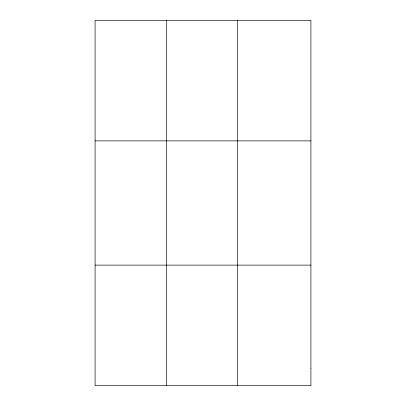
<?xml version="1.0" encoding="UTF-8"?>
<svg xmlns="http://www.w3.org/2000/svg" width="406" height="406" viewBox="0 0 406 406"><rect width="100%" height="100%" fill="white"/><g stroke="black" fill="none" stroke-linecap="round" stroke-linejoin="round"><path stroke-width="0.61" d="M166.313 20.3L166.313 385.7M237.53 20.3L237.53 385.7M95.095 140.882L310.905 140.882M95.095 265.118L310.905 265.118M310.905 368.475L310.905 385.7L95.095 385.7L95.095 20.3L310.905 20.3L310.905 368.475"/></g></svg>
